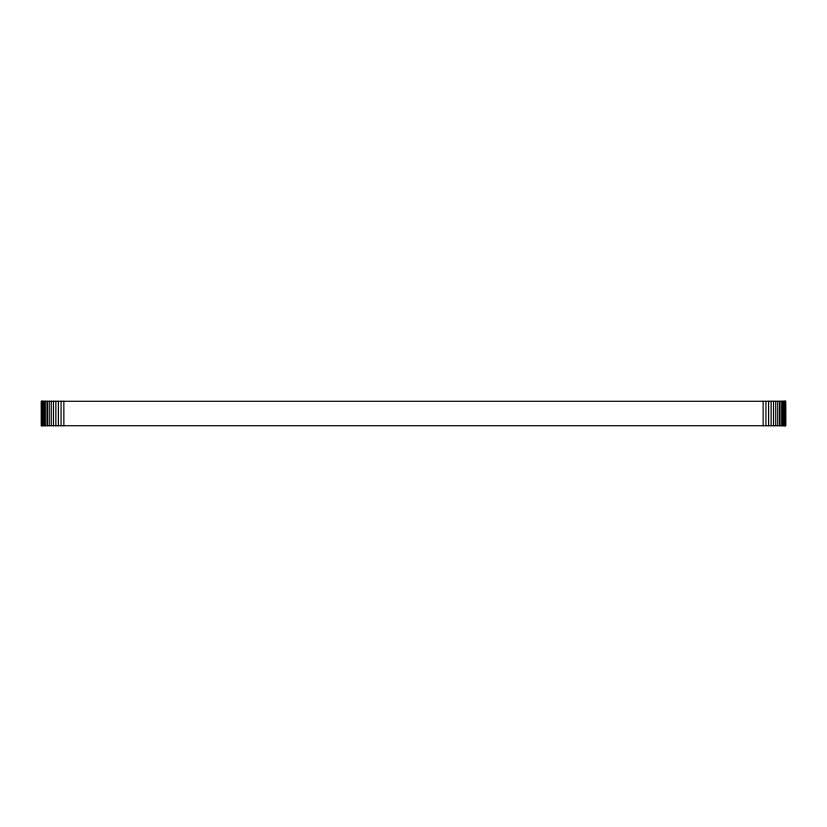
<?xml version="1.0" encoding="UTF-8"?>
<svg xmlns="http://www.w3.org/2000/svg" width="827" height="827" viewBox="0 0 827 827"><rect width="100%" height="100%" fill="white"/><g stroke="black" fill="none" stroke-linecap="round" stroke-linejoin="round"><path stroke-width="1.24" d="M41.35 425.709L785.65 425.709L785.65 401.291L41.35 401.291L41.443 425.709L41.515 401.291M785.485 401.291L785.557 425.709M785.195 401.291L785.195 425.709M784.575 401.291L784.575 425.709M783.696 401.291L783.696 425.709M782.559 401.291L782.559 425.709M781.195 401.291L781.195 425.709M779.592 401.291L779.592 425.709M777.773 401.291L777.773 425.709M775.747 401.291L775.747 425.709M773.534 401.291L773.534 425.709M771.146 401.291L771.146 425.709M768.603 401.291L768.603 425.709M765.936 401.291L765.936 425.709M763.145 401.291L763.145 425.709M63.855 401.291L63.855 425.709M61.064 401.291L61.064 425.709M58.397 401.291L58.397 425.709M55.854 401.291L55.854 425.709M53.466 401.291L53.466 425.709M51.253 401.291L51.253 425.709M49.227 401.291L49.227 425.709M47.408 401.291L47.408 425.709M45.805 401.291L45.805 425.709M44.441 401.291L44.441 425.709M43.304 401.291L43.304 425.709M42.425 401.291L42.425 425.709M41.805 401.291L41.805 425.709"/></g></svg>
